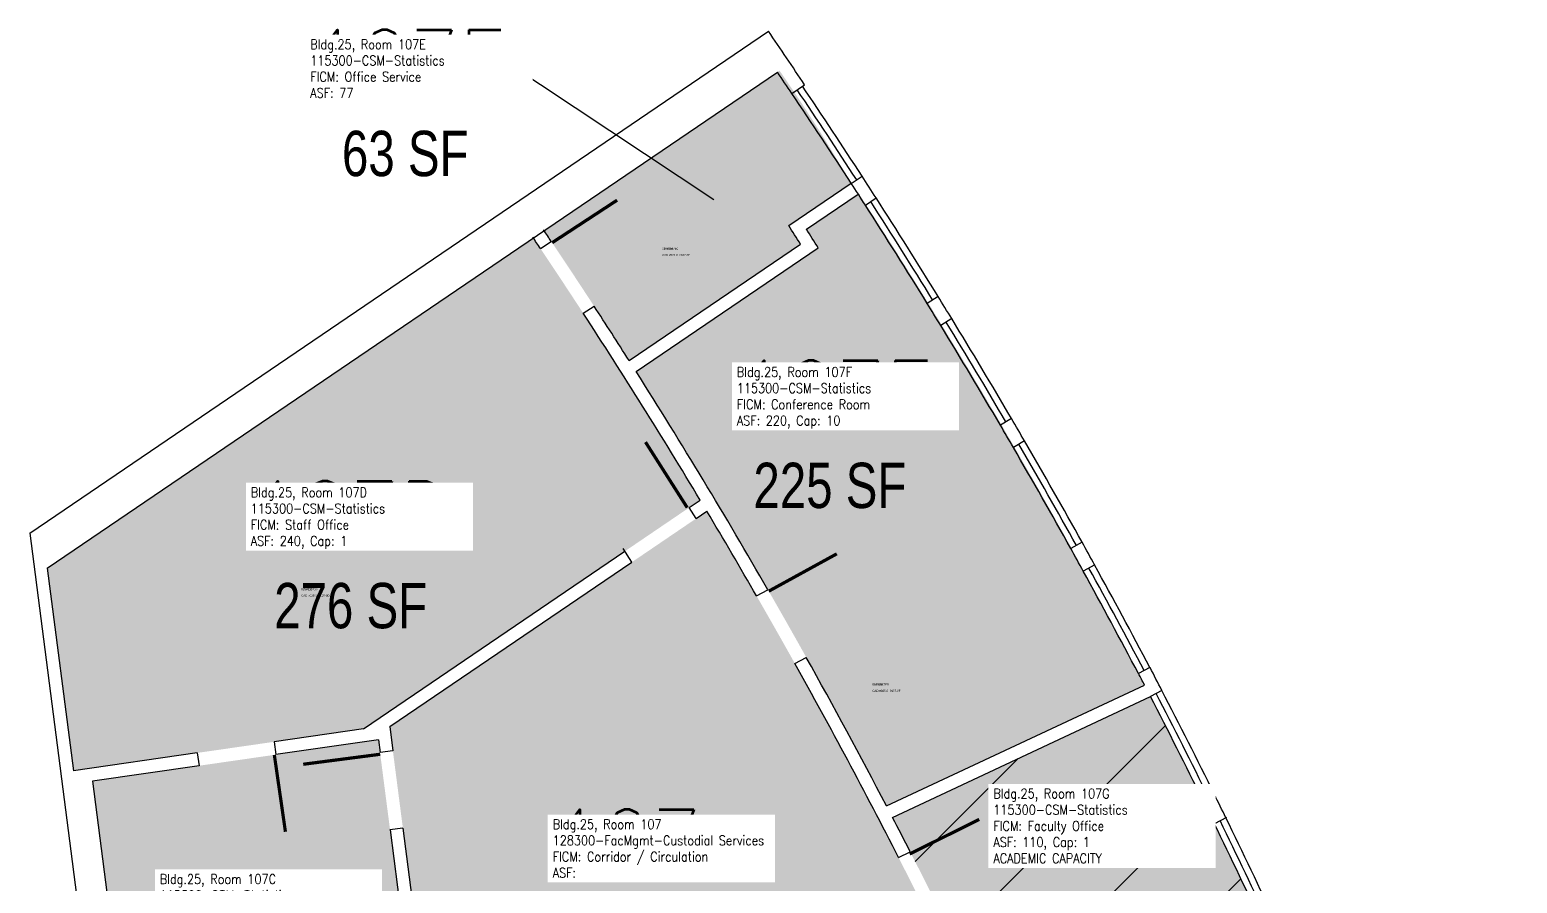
# Model space of a CAD drawing. Header units: inches. Extents: x -325 to 881, y 0 to 3497.
# Drawn here: x -215 to 474, y 3102 to 3497 of the extents above; entities that cross this region are included whole.
import ezdxf
from ezdxf.enums import TextEntityAlignment as Align

# ---------------------------------------------------------------- set-up
doc = ezdxf.new("R2010")
doc.units = ezdxf.units.IN
doc.header["$LTSCALE"] = 10
doc.header["$MEASUREMENT"] = 0
for name, color, linetype in [('A-DOOR', 2, 'CONTINUOUS'), ('A-GLAZ', 1, 'CONTINUOUS'), ('A-GLAZ-SILL', 2, 'CONTINUOUS'), ('A-IDEN-CNUM', 7, 'CONTINUOUS'), ('A-IDEN-RNUM', 7, 'CONTINUOUS'), ('A-IDEN-SNUM', 4, 'CONTINUOUS'), ('A-IDEN-VNUM', 4, 'CONTINUOUS'), ('A-WALL', 5, 'CONTINUOUS'), ('AREA-TEXT', 3, 'CONTINUOUS'), ('Rooms-Capacity', 4, 'CONTINUOUS'), ('Rooms-Category-Color', 7, 'CONTINUOUS'), ('Rooms-College-Color', 7, 'CONTINUOUS'), ('Rooms-Department-Color', 7, 'CONTINUOUS'), ('Rooms-Division-Color', 7, 'CONTINUOUS'), ('Rooms-Information', 7, 'CONTINUOUS')]:
    doc.layers.add(name, color=color, linetype=linetype)
doc.styles.add('AREA', font='arial.ttf', dxfattribs={"width": 0.75, "height": 24})
doc.styles.add('ROOMSNUMBER', font='txt', dxfattribs={"height": 0.03})
doc.styles.add('ROOMVNUMBER', font='simplex.shx', dxfattribs={"width": 0.85})

msp = doc.modelspace()

# ---------------------------------------------------------------- hatches: boundary and pattern name
at = {"layer": 'Rooms-Capacity'}
h = msp.add_hatch(dxfattribs=at)
h.set_pattern_fill('ANSI31', color=256, scale=300, style=0)
h.set_pattern_definition([(45, (0, 0), (-26.51650429449553, 26.51650429449553), [])])
edge = h.paths.add_edge_path()
edge.add_arc((-2275.305019039185, 1854.746568191895), 2903.999999793622, 24.97188016772058, 27.34005729055162)
edge.add_line((304.3076076284051, 3188.468688852154), (184.6598425135016, 3132.462060285732))
edge.add_arc((-2275.305019133126, 1854.746567735621), 2772.000000079128, 24.966536299707116, 27.447543353089316, ccw=False)
edge.add_line((237.6639534272254, 3024.77688502986), (357.2148079834878, 3080.738150191493))
at = {"layer": 'Rooms-Category-Color', "true_color": 0xfa9ba3}
h = msp.add_hatch(color=241, dxfattribs=at)
edge = h.paths.add_edge_path()
edge.add_arc((-2305.083286030666, 1834.52831147598), 2903.993202998597, 32.57632337014021, 32.77719515208081)
edge.add_line((136.5423553325236, 3406.673581640236), (165.5199856795371, 3426.348027373664))
edge.add_arc((-526.4751608859514, 3022.425787651531), 801.2555513769224, 30.27239793169281, 34.6961899763586)
edge.add_line((132.3026466071606, 3478.520360045135), (23.09465413168073, 3404.373278447427))
edge.add_arc((-2275.305019369358, 1854.746568272475), 2772.000000006733, 32.50019127648301, 33.98863136409187, ccw=False)
edge.add_line((62.57109621539712, 3344.148887397721), (142.0390820391476, 3398.103905668482))
h = msp.add_hatch(color=241, dxfattribs=at)
edge = h.paths.add_edge_path()
edge.add_line((181.885973341763, 3137.788432613946), (301.5442187078297, 3193.79996695742))
edge.add_arc((-2053.33653970056, 1976.760600614858), 2650.782564743774, 27.33063107488402, 33.03033045702969)
edge.add_line((169.0322113260627, 3421.656908316538), (144.2288555055857, 3404.823451367207))
edge.add_arc((102.9008032126987, 3368.97334830121), 54.71049073227388, 30.103595705988425, 40.940070228880074, ccw=False)
edge.add_line((150.2319399788976, 3396.414217248559), (65.79090849682689, 3339.082735279575))
edge.add_arc((-2275.305019080836, 1854.746568050042), 2771.999999903748, 27.571671418516985, 32.37611744029749, ccw=False)
h = msp.add_hatch(color=241, dxfattribs=at)
edge = h.paths.add_edge_path()
edge.add_arc((-2275.305019300509, 1854.746567982863), 2766.000000124669, 31.00374922548992, 33.98822784259502)
edge.add_line((18.13065322861075, 3401.002955733798), (-207.2079603485763, 3248.008653854951))
edge.add_line((-207.2079603485763, 3248.008653854951), (-195.0321672298014, 3154.056131581776))
edge.add_line((-195.0321672298014, 3154.056131581776), (-60.66316453367472, 3173.451595192775))
edge.add_line((-60.66316453367472, 3173.451595192775), (95.5265091843903, 3279.497024810873))
at = {"layer": 'Rooms-Category-Color', "true_color": 0xadadad}
h = msp.add_hatch(color=253, dxfattribs=at)
edge = h.paths.add_edge_path()
edge.add_line((201.2262714654207, 3059.349623124115), (203.8001094013453, 3053.929616991431))
edge.add_line((203.8001094013453, 3053.929616991431), (209.3191571049392, 3056.513060582802))
edge.add_arc((961.2036810162684, 3390.799950493463), 822.8475326957654, 203.9698694090774, 206.8083460179542)
edge.add_line((226.7956927791238, 3019.689496750943), (224.9806932359934, 3018.839902915992))
edge.add_arc((-2275.30501570527, 1854.746572332623), 2757.99599503781, 24.831297241308107, 24.965939294021382, ccw=False)
edge.add_line((227.7093449011445, 3012.961154887453), (262.7421313752357, 3027.748128797612))
edge.add_line((262.7421313752357, 3027.748128797612), (294.255468416633, 2957.00556689958))
edge.add_line((294.255468416633, 2957.00556689958), (247.4783645196676, 2939.344803863615))
edge.add_line((247.4783645196676, 2939.344803863615), (279.473899766569, 2859.499449630584))
edge.add_arc((-393.6644797064927, 4626.833255583648), 1891.185887104745, 290.517472203495, 290.85073106893503, ccw=False)
edge.add_line((269.1829369240806, 2855.614081723355), (289.6548599764618, 2807.760537317224))
edge.add_line((289.6548599764618, 2807.760537317224), (298.7728026344082, 2811.203029757566))
edge.add_arc((-2305.34698797223, 1834.493215236886), 2781.259057623037, 2.3666197999779115, 20.559225841741124, ccw=False)
edge.add_line((473.5398143716156, 1949.34131217096), (377.454958576709, 1949.341312148608))
edge.add_arc((-2305.088997512735, 1834.52464339233), 2684.999989530036, 2.450844371486494, 6.009516630839933)
edge.add_line((365.1556278280914, 2115.627088445239), (389.1024912446737, 2117.390627925284))
edge.add_arc((-2305.089007964771, 1834.524642862969), 2708.999999984811, 5.993585546870101, 22.05195079858575)
edge.add_line((205.7308814562857, 2851.610913936049), (77.75000116601586, 2799.987877051346))
edge.add_arc((-2305.089008032257, 1834.524642957163), 2571.000000028122, 22.05648725040431, 23.19526192346095)
edge.add_arc((-2305.089005378515, 1834.524635165498), 2571.000000657759, 23.19526210635877, 23.30130680890218)
edge.add_arc((-2305.089004525074, 1834.524643246271), 2570.999996677444, 23.30130665103033, 23.36171557022548)
edge.add_line((55.13987451419234, 2854.015016650781), (181.7415459863842, 2908.933687845245))
edge.add_arc((-2305.089012755648, 1834.524640201714), 2709.000005454317, 23.36625201371699, 25.01569726359892)
edge.add_line((149.7850355319679, 2980.070115770213), (155.3166147954762, 2982.404937744141))
edge.add_line((155.3166147954762, 2982.404937744141), (136.2926267981529, 3022.329640964046))
edge.add_line((136.2926267981529, 3022.329640964046), (138.5896797850728, 3023.404882066883))
edge.add_line((138.5896797850728, 3023.404882066883), (136.0158418715, 3028.824888202362))
edge.add_line((136.0158418715, 3028.824888202362), (133.6613406613469, 3027.722755825147))
edge.add_line((133.6613406613469, 3027.722755825147), (-26.41971859708428, 3004.61589107383))
edge.add_line((-26.41971859708428, 3004.61589107383), (-48.43600885570049, 3174.501004879363))
edge.add_line((-48.43600885570049, 3174.501004879363), (98.61640375480056, 3274.342664695345))
edge.add_arc((-2275.305018926028, 1854.74656797348), 2765.999999799516, 25.93490851190961, 30.879265208107995, ccw=False)
edge.add_line((212.1352213583887, 3064.456057853065), (201.2262714654207, 3059.349623124115))
at = {"layer": 'Rooms-Category-Color', "true_color": 0xfa9ba3}
h = msp.add_hatch(color=241, dxfattribs=at)
edge = h.paths.add_edge_path()
edge.add_arc((-2275.305019039185, 1854.746568191895), 2903.999999793622, 24.97188016772058, 27.34005729055162)
edge.add_line((304.3076076284051, 3188.468688852154), (184.6598425135016, 3132.462060285732))
edge.add_arc((-2275.305019133126, 1854.746567735621), 2772.000000079128, 24.966536299707116, 27.447543353089316, ccw=False)
edge.add_line((237.6639534272254, 3024.77688502986), (357.2148079834878, 3080.738150191493))
msp.add_hatch(color=241, dxfattribs=at).paths.add_polyline_path([(-32.35879487916827, 3003.758616470732), (-53.69490649178624, 3168.395242815837), (-186.3382361233234, 3149.248871108517), (-161.6597291976213, 2958.821196489036), (-147.7979251630604, 2960.822075500153), (-151.1403204314411, 2986.613123651594)])
at = {"layer": 'Rooms-College-Color', "true_color": 0xffe090}
h = msp.add_hatch(color=41, dxfattribs=at)
edge = h.paths.add_edge_path()
edge.add_arc((-2305.083286030666, 1834.52831147598), 2903.993202998597, 32.57632337014021, 32.77719515208081)
edge.add_line((136.5423553325236, 3406.673581640236), (165.5199856795371, 3426.348027373664))
edge.add_arc((-526.4751608859514, 3022.425787651531), 801.2555513769224, 30.27239793169281, 34.6961899763586)
edge.add_line((132.3026466071606, 3478.520360045135), (23.09465413168073, 3404.373278447427))
edge.add_arc((-2275.305019369358, 1854.746568272475), 2772.000000006733, 32.50019127648301, 33.98863136409187, ccw=False)
edge.add_line((62.57109621539712, 3344.148887397721), (142.0390820391476, 3398.103905668482))
h = msp.add_hatch(color=41, dxfattribs=at)
edge = h.paths.add_edge_path()
edge.add_line((181.885973341763, 3137.788432613946), (301.5442187078297, 3193.79996695742))
edge.add_arc((-2053.33653970056, 1976.760600614858), 2650.782564743774, 27.33063107488402, 33.03033045702969)
edge.add_line((169.0322113260627, 3421.656908316538), (144.2288555055857, 3404.823451367207))
edge.add_arc((102.9008032126987, 3368.97334830121), 54.71049073227388, 30.103595705988425, 40.940070228880074, ccw=False)
edge.add_line((150.2319399788976, 3396.414217248559), (65.79090849682689, 3339.082735279575))
edge.add_arc((-2275.305019080836, 1854.746568050042), 2771.999999903748, 27.571671418516985, 32.37611744029749, ccw=False)
h = msp.add_hatch(color=41, dxfattribs=at)
edge = h.paths.add_edge_path()
edge.add_arc((-2275.305019300509, 1854.746567982863), 2766.000000124669, 31.00374922548992, 33.98822784259502)
edge.add_line((18.13065322861075, 3401.002955733798), (-207.2079603485763, 3248.008653854951))
edge.add_line((-207.2079603485763, 3248.008653854951), (-195.0321672298014, 3154.056131581776))
edge.add_line((-195.0321672298014, 3154.056131581776), (-60.66316453367472, 3173.451595192775))
edge.add_line((-60.66316453367472, 3173.451595192775), (95.5265091843903, 3279.497024810873))
at = {"layer": 'Rooms-College-Color', "true_color": 0xadadad}
h = msp.add_hatch(color=253, dxfattribs=at)
edge = h.paths.add_edge_path()
edge.add_line((201.2262714654207, 3059.349623124115), (203.8001094013453, 3053.929616991431))
edge.add_line((203.8001094013453, 3053.929616991431), (209.3191571049392, 3056.513060582802))
edge.add_arc((961.2036810162684, 3390.799950493463), 822.8475326957654, 203.9698694090774, 206.8083460179542)
edge.add_line((226.7956927791238, 3019.689496750943), (224.9806932359934, 3018.839902915992))
edge.add_arc((-2275.30501570527, 1854.746572332623), 2757.99599503781, 24.831297241308107, 24.965939294021382, ccw=False)
edge.add_line((227.7093449011445, 3012.961154887453), (262.7421313752357, 3027.748128797612))
edge.add_line((262.7421313752357, 3027.748128797612), (294.255468416633, 2957.00556689958))
edge.add_line((294.255468416633, 2957.00556689958), (247.4783645196676, 2939.344803863615))
edge.add_line((247.4783645196676, 2939.344803863615), (279.473899766569, 2859.499449630584))
edge.add_arc((-393.6644797064927, 4626.833255583648), 1891.185887104745, 290.517472203495, 290.85073106893503, ccw=False)
edge.add_line((269.1829369240806, 2855.614081723355), (289.6548599764618, 2807.760537317224))
edge.add_line((289.6548599764618, 2807.760537317224), (298.7728026344082, 2811.203029757566))
edge.add_arc((-2305.34698797223, 1834.493215236886), 2781.259057623037, 2.3666197999779115, 20.559225841741124, ccw=False)
edge.add_line((473.5398143716156, 1949.34131217096), (377.454958576709, 1949.341312148608))
edge.add_arc((-2305.088997512735, 1834.52464339233), 2684.999989530036, 2.450844371486494, 6.009516630839933)
edge.add_line((365.1556278280914, 2115.627088445239), (389.1024912446737, 2117.390627925284))
edge.add_arc((-2305.089007964771, 1834.524642862969), 2708.999999984811, 5.993585546870101, 22.05195079858575)
edge.add_line((205.7308814562857, 2851.610913936049), (77.75000116601586, 2799.987877051346))
edge.add_arc((-2305.089008032257, 1834.524642957163), 2571.000000028122, 22.05648725040431, 23.19526192346095)
edge.add_arc((-2305.089005378515, 1834.524635165498), 2571.000000657759, 23.19526210635877, 23.30130680890218)
edge.add_arc((-2305.089004525074, 1834.524643246271), 2570.999996677444, 23.30130665103033, 23.36171557022548)
edge.add_line((55.13987451419234, 2854.015016650781), (181.7415459863842, 2908.933687845245))
edge.add_arc((-2305.089012755648, 1834.524640201714), 2709.000005454317, 23.36625201371699, 25.01569726359892)
edge.add_line((149.7850355319679, 2980.070115770213), (155.3166147954762, 2982.404937744141))
edge.add_line((155.3166147954762, 2982.404937744141), (136.2926267981529, 3022.329640964046))
edge.add_line((136.2926267981529, 3022.329640964046), (138.5896797850728, 3023.404882066883))
edge.add_line((138.5896797850728, 3023.404882066883), (136.0158418715, 3028.824888202362))
edge.add_line((136.0158418715, 3028.824888202362), (133.6613406613469, 3027.722755825147))
edge.add_line((133.6613406613469, 3027.722755825147), (-26.41971859708428, 3004.61589107383))
edge.add_line((-26.41971859708428, 3004.61589107383), (-48.43600885570049, 3174.501004879363))
edge.add_line((-48.43600885570049, 3174.501004879363), (98.61640375480056, 3274.342664695345))
edge.add_arc((-2275.305018926028, 1854.74656797348), 2765.999999799516, 25.93490851190961, 30.879265208107995, ccw=False)
edge.add_line((212.1352213583887, 3064.456057853065), (201.2262714654207, 3059.349623124115))
at = {"layer": 'Rooms-College-Color', "true_color": 0xffe090}
h = msp.add_hatch(color=41, dxfattribs=at)
edge = h.paths.add_edge_path()
edge.add_arc((-2275.305019039185, 1854.746568191895), 2903.999999793622, 24.97188016772058, 27.34005729055162)
edge.add_line((304.3076076284051, 3188.468688852154), (184.6598425135016, 3132.462060285732))
edge.add_arc((-2275.305019133126, 1854.746567735621), 2772.000000079128, 24.966536299707116, 27.447543353089316, ccw=False)
edge.add_line((237.6639534272254, 3024.77688502986), (357.2148079834878, 3080.738150191493))
msp.add_hatch(color=41, dxfattribs=at).paths.add_polyline_path([(-32.35879487916827, 3003.758616470732), (-53.69490649178624, 3168.395242815837), (-186.3382361233234, 3149.248871108517), (-161.6597291976213, 2958.821196489036), (-147.7979251630604, 2960.822075500153), (-151.1403204314411, 2986.613123651594)])
at = {"layer": 'Rooms-Department-Color', "true_color": 0xffe090}
h = msp.add_hatch(color=41, dxfattribs=at)
edge = h.paths.add_edge_path()
edge.add_arc((-2305.083286030666, 1834.52831147598), 2903.993202998597, 32.57632337014021, 32.77719515208081)
edge.add_line((136.5423553325236, 3406.673581640236), (165.5199856795371, 3426.348027373664))
edge.add_arc((-526.4751608859514, 3022.425787651531), 801.2555513769224, 30.27239793169281, 34.6961899763586)
edge.add_line((132.3026466071606, 3478.520360045135), (23.09465413168073, 3404.373278447427))
edge.add_arc((-2275.305019369358, 1854.746568272475), 2772.000000006733, 32.50019127648301, 33.98863136409187, ccw=False)
edge.add_line((62.57109621539712, 3344.148887397721), (142.0390820391476, 3398.103905668482))
h = msp.add_hatch(color=41, dxfattribs=at)
edge = h.paths.add_edge_path()
edge.add_line((181.885973341763, 3137.788432613946), (301.5442187078297, 3193.79996695742))
edge.add_arc((-2053.33653970056, 1976.760600614858), 2650.782564743774, 27.33063107488402, 33.03033045702969)
edge.add_line((169.0322113260627, 3421.656908316538), (144.2288555055857, 3404.823451367207))
edge.add_arc((102.9008032126987, 3368.97334830121), 54.71049073227388, 30.103595705988425, 40.940070228880074, ccw=False)
edge.add_line((150.2319399788976, 3396.414217248559), (65.79090849682689, 3339.082735279575))
edge.add_arc((-2275.305019080836, 1854.746568050042), 2771.999999903748, 27.571671418516985, 32.37611744029749, ccw=False)
h = msp.add_hatch(color=41, dxfattribs=at)
edge = h.paths.add_edge_path()
edge.add_arc((-2275.305019300509, 1854.746567982863), 2766.000000124669, 31.00374922548992, 33.98822784259502)
edge.add_line((18.13065322861075, 3401.002955733798), (-207.2079603485763, 3248.008653854951))
edge.add_line((-207.2079603485763, 3248.008653854951), (-195.0321672298014, 3154.056131581776))
edge.add_line((-195.0321672298014, 3154.056131581776), (-60.66316453367472, 3173.451595192775))
edge.add_line((-60.66316453367472, 3173.451595192775), (95.5265091843903, 3279.497024810873))
at = {"layer": 'Rooms-Department-Color', "true_color": 0xacacac}
h = msp.add_hatch(color=253, dxfattribs=at)
edge = h.paths.add_edge_path()
edge.add_line((201.2262714654207, 3059.349623124115), (203.8001094013453, 3053.929616991431))
edge.add_line((203.8001094013453, 3053.929616991431), (209.3191571049392, 3056.513060582802))
edge.add_arc((961.2036810162684, 3390.799950493463), 822.8475326957654, 203.9698694090774, 206.8083460179542)
edge.add_line((226.7956927791238, 3019.689496750943), (224.9806932359934, 3018.839902915992))
edge.add_arc((-2275.30501570527, 1854.746572332623), 2757.99599503781, 24.831297241308107, 24.965939294021382, ccw=False)
edge.add_line((227.7093449011445, 3012.961154887453), (262.7421313752357, 3027.748128797612))
edge.add_line((262.7421313752357, 3027.748128797612), (294.255468416633, 2957.00556689958))
edge.add_line((294.255468416633, 2957.00556689958), (247.4783645196676, 2939.344803863615))
edge.add_line((247.4783645196676, 2939.344803863615), (279.473899766569, 2859.499449630584))
edge.add_arc((-393.6644797064927, 4626.833255583648), 1891.185887104745, 290.517472203495, 290.85073106893503, ccw=False)
edge.add_line((269.1829369240806, 2855.614081723355), (289.6548599764618, 2807.760537317224))
edge.add_line((289.6548599764618, 2807.760537317224), (298.7728026344082, 2811.203029757566))
edge.add_arc((-2305.34698797223, 1834.493215236886), 2781.259057623037, 2.3666197999779115, 20.559225841741124, ccw=False)
edge.add_line((473.5398143716156, 1949.34131217096), (377.454958576709, 1949.341312148608))
edge.add_arc((-2305.088997512735, 1834.52464339233), 2684.999989530036, 2.450844371486494, 6.009516630839933)
edge.add_line((365.1556278280914, 2115.627088445239), (389.1024912446737, 2117.390627925284))
edge.add_arc((-2305.089007964771, 1834.524642862969), 2708.999999984811, 5.993585546870101, 22.05195079858575)
edge.add_line((205.7308814562857, 2851.610913936049), (77.75000116601586, 2799.987877051346))
edge.add_arc((-2305.089008032257, 1834.524642957163), 2571.000000028122, 22.05648725040431, 23.19526192346095)
edge.add_arc((-2305.089005378515, 1834.524635165498), 2571.000000657759, 23.19526210635877, 23.30130680890218)
edge.add_arc((-2305.089004525074, 1834.524643246271), 2570.999996677444, 23.30130665103033, 23.36171557022548)
edge.add_line((55.13987451419234, 2854.015016650781), (181.7415459863842, 2908.933687845245))
edge.add_arc((-2305.089012755648, 1834.524640201714), 2709.000005454317, 23.36625201371699, 25.01569726359892)
edge.add_line((149.7850355319679, 2980.070115770213), (155.3166147954762, 2982.404937744141))
edge.add_line((155.3166147954762, 2982.404937744141), (136.2926267981529, 3022.329640964046))
edge.add_line((136.2926267981529, 3022.329640964046), (138.5896797850728, 3023.404882066883))
edge.add_line((138.5896797850728, 3023.404882066883), (136.0158418715, 3028.824888202362))
edge.add_line((136.0158418715, 3028.824888202362), (133.6613406613469, 3027.722755825147))
edge.add_line((133.6613406613469, 3027.722755825147), (-26.41971859708428, 3004.61589107383))
edge.add_line((-26.41971859708428, 3004.61589107383), (-48.43600885570049, 3174.501004879363))
edge.add_line((-48.43600885570049, 3174.501004879363), (98.61640375480056, 3274.342664695345))
edge.add_arc((-2275.305018926028, 1854.74656797348), 2765.999999799516, 25.93490851190961, 30.879265208107995, ccw=False)
edge.add_line((212.1352213583887, 3064.456057853065), (201.2262714654207, 3059.349623124115))
at = {"layer": 'Rooms-Department-Color', "true_color": 0xffe090}
h = msp.add_hatch(color=41, dxfattribs=at)
edge = h.paths.add_edge_path()
edge.add_arc((-2275.305019039185, 1854.746568191895), 2903.999999793622, 24.97188016772058, 27.34005729055162)
edge.add_line((304.3076076284051, 3188.468688852154), (184.6598425135016, 3132.462060285732))
edge.add_arc((-2275.305019133126, 1854.746567735621), 2772.000000079128, 24.966536299707116, 27.447543353089316, ccw=False)
edge.add_line((237.6639534272254, 3024.77688502986), (357.2148079834878, 3080.738150191493))
msp.add_hatch(color=41, dxfattribs=at).paths.add_polyline_path([(-32.35879487916827, 3003.758616470732), (-53.69490649178624, 3168.395242815837), (-186.3382361233234, 3149.248871108517), (-161.6597291976213, 2958.821196489036), (-147.7979251630604, 2960.822075500153), (-151.1403204314411, 2986.613123651594)])
at = {"layer": 'Rooms-Division-Color', "true_color": 0xffe090}
h = msp.add_hatch(color=41, dxfattribs=at)
edge = h.paths.add_edge_path()
edge.add_arc((-2305.083286030666, 1834.52831147598), 2903.993202998597, 32.57632337014021, 32.77719515208081)
edge.add_line((136.5423553325236, 3406.673581640236), (165.5199856795371, 3426.348027373664))
edge.add_arc((-526.4751608859514, 3022.425787651531), 801.2555513769224, 30.27239793169281, 34.6961899763586)
edge.add_line((132.3026466071606, 3478.520360045135), (23.09465413168073, 3404.373278447427))
edge.add_arc((-2275.305019369358, 1854.746568272475), 2772.000000006733, 32.50019127648301, 33.98863136409187, ccw=False)
edge.add_line((62.57109621539712, 3344.148887397721), (142.0390820391476, 3398.103905668482))
h = msp.add_hatch(color=41, dxfattribs=at)
edge = h.paths.add_edge_path()
edge.add_line((181.885973341763, 3137.788432613946), (301.5442187078297, 3193.79996695742))
edge.add_arc((-2053.33653970056, 1976.760600614858), 2650.782564743774, 27.33063107488402, 33.03033045702969)
edge.add_line((169.0322113260627, 3421.656908316538), (144.2288555055857, 3404.823451367207))
edge.add_arc((102.9008032126987, 3368.97334830121), 54.71049073227388, 30.103595705988425, 40.940070228880074, ccw=False)
edge.add_line((150.2319399788976, 3396.414217248559), (65.79090849682689, 3339.082735279575))
edge.add_arc((-2275.305019080836, 1854.746568050042), 2771.999999903748, 27.571671418516985, 32.37611744029749, ccw=False)
h = msp.add_hatch(color=41, dxfattribs=at)
edge = h.paths.add_edge_path()
edge.add_arc((-2275.305019300509, 1854.746567982863), 2766.000000124669, 31.00374922548992, 33.98822784259502)
edge.add_line((18.13065322861075, 3401.002955733798), (-207.2079603485763, 3248.008653854951))
edge.add_line((-207.2079603485763, 3248.008653854951), (-195.0321672298014, 3154.056131581776))
edge.add_line((-195.0321672298014, 3154.056131581776), (-60.66316453367472, 3173.451595192775))
edge.add_line((-60.66316453367472, 3173.451595192775), (95.5265091843903, 3279.497024810873))
at = {"layer": 'Rooms-Division-Color', "true_color": 0xadadad}
h = msp.add_hatch(color=253, dxfattribs=at)
edge = h.paths.add_edge_path()
edge.add_line((201.2262714654207, 3059.349623124115), (203.8001094013453, 3053.929616991431))
edge.add_line((203.8001094013453, 3053.929616991431), (209.3191571049392, 3056.513060582802))
edge.add_arc((961.2036810162684, 3390.799950493463), 822.8475326957654, 203.9698694090774, 206.8083460179542)
edge.add_line((226.7956927791238, 3019.689496750943), (224.9806932359934, 3018.839902915992))
edge.add_arc((-2275.30501570527, 1854.746572332623), 2757.99599503781, 24.831297241308107, 24.965939294021382, ccw=False)
edge.add_line((227.7093449011445, 3012.961154887453), (262.7421313752357, 3027.748128797612))
edge.add_line((262.7421313752357, 3027.748128797612), (294.255468416633, 2957.00556689958))
edge.add_line((294.255468416633, 2957.00556689958), (247.4783645196676, 2939.344803863615))
edge.add_line((247.4783645196676, 2939.344803863615), (279.473899766569, 2859.499449630584))
edge.add_arc((-393.6644797064927, 4626.833255583648), 1891.185887104745, 290.517472203495, 290.85073106893503, ccw=False)
edge.add_line((269.1829369240806, 2855.614081723355), (289.6548599764618, 2807.760537317224))
edge.add_line((289.6548599764618, 2807.760537317224), (298.7728026344082, 2811.203029757566))
edge.add_arc((-2305.34698797223, 1834.493215236886), 2781.259057623037, 2.3666197999779115, 20.559225841741124, ccw=False)
edge.add_line((473.5398143716156, 1949.34131217096), (377.454958576709, 1949.341312148608))
edge.add_arc((-2305.088997512735, 1834.52464339233), 2684.999989530036, 2.450844371486494, 6.009516630839933)
edge.add_line((365.1556278280914, 2115.627088445239), (389.1024912446737, 2117.390627925284))
edge.add_arc((-2305.089007964771, 1834.524642862969), 2708.999999984811, 5.993585546870101, 22.05195079858575)
edge.add_line((205.7308814562857, 2851.610913936049), (77.75000116601586, 2799.987877051346))
edge.add_arc((-2305.089008032257, 1834.524642957163), 2571.000000028122, 22.05648725040431, 23.19526192346095)
edge.add_arc((-2305.089005378515, 1834.524635165498), 2571.000000657759, 23.19526210635877, 23.30130680890218)
edge.add_arc((-2305.089004525074, 1834.524643246271), 2570.999996677444, 23.30130665103033, 23.36171557022548)
edge.add_line((55.13987451419234, 2854.015016650781), (181.7415459863842, 2908.933687845245))
edge.add_arc((-2305.089012755648, 1834.524640201714), 2709.000005454317, 23.36625201371699, 25.01569726359892)
edge.add_line((149.7850355319679, 2980.070115770213), (155.3166147954762, 2982.404937744141))
edge.add_line((155.3166147954762, 2982.404937744141), (136.2926267981529, 3022.329640964046))
edge.add_line((136.2926267981529, 3022.329640964046), (138.5896797850728, 3023.404882066883))
edge.add_line((138.5896797850728, 3023.404882066883), (136.0158418715, 3028.824888202362))
edge.add_line((136.0158418715, 3028.824888202362), (133.6613406613469, 3027.722755825147))
edge.add_line((133.6613406613469, 3027.722755825147), (-26.41971859708428, 3004.61589107383))
edge.add_line((-26.41971859708428, 3004.61589107383), (-48.43600885570049, 3174.501004879363))
edge.add_line((-48.43600885570049, 3174.501004879363), (98.61640375480056, 3274.342664695345))
edge.add_arc((-2275.305018926028, 1854.74656797348), 2765.999999799516, 25.93490851190961, 30.879265208107995, ccw=False)
edge.add_line((212.1352213583887, 3064.456057853065), (201.2262714654207, 3059.349623124115))
at = {"layer": 'Rooms-Division-Color', "true_color": 0xffe090}
h = msp.add_hatch(color=41, dxfattribs=at)
edge = h.paths.add_edge_path()
edge.add_arc((-2275.305019039185, 1854.746568191895), 2903.999999793622, 24.97188016772058, 27.34005729055162)
edge.add_line((304.3076076284051, 3188.468688852154), (184.6598425135016, 3132.462060285732))
edge.add_arc((-2275.305019133126, 1854.746567735621), 2772.000000079128, 24.966536299707116, 27.447543353089316, ccw=False)
edge.add_line((237.6639534272254, 3024.77688502986), (357.2148079834878, 3080.738150191493))
msp.add_hatch(color=41, dxfattribs=at).paths.add_polyline_path([(-32.35879487916827, 3003.758616470732), (-53.69490649178624, 3168.395242815837), (-186.3382361233234, 3149.248871108517), (-161.6597291976213, 2958.821196489036), (-147.7979251630604, 2960.822075500153), (-151.1403204314411, 2986.613123651594)])

# ---------------------------------------------------------------- linework, layer by layer
at = {"layer": 'A-DOOR'}
for points in [[(26.85394942760468, 3398.767014230601, 1.5, 1.5, 0), (56.98351766914129, 3418.470037277788, 0, 0, 0), (56.57303801178932, 3419.097736621276, 0, 0, -0.414213562373095), (46.14649283140898, 3369.265145335346, 0, 0, -0.414213562373095)], [(89.5005664229393, 3275.998397329822, 1.5, 1.5, 0), (70.1589237190783, 3306.361217633821, 0, 0, 0), (70.79148247092962, 3306.764168520458, 0, 0, 0.414213562373095), (59.77030485123396, 3257.05970549304, 0, 0, 0.414213562373095)], [(127.297373469919, 3237.280701354146, 1.5, 1.5, 0), (158.8588313832879, 3254.597582551651, 0, 0, 0), (158.4980630278587, 3255.255112906918, 0, 0, -0.414213562373095), (144.2534863203764, 3206.376773804426, 0, 0, -0.414213562373095)], [(-101.9498234689236, 3161.429897633381, 1.5, 1.5, 0), (-96.80671470612288, 3125.799174481072, 0, 0, 0), (-96.06440797448158, 3125.906322570518, 0, 0, -0.414213562373095), (-136.8382398895919, 3156.393936951645, 0, 0, -0.414213562373095)], [(-52.86497642844915, 3161.707284327596, 1.5, 1.5, 0), (-88.56536251679063, 3157.072369655594, 0, 0, 0), (-88.66192322596908, 3157.816127697006, 0, 0, 0.414213562373095), (-48.32662248238921, 3126.75065629743, 0, 0, 0.414213562373095)], [(192.6244454495609, 3115.487949896604, 1.5, 1.5, 0), (224.8686325773597, 3131.497709311545, 0, 0, 0), (224.5350959189236, 3132.169463186525, 0, 0, -0.414213562373095), (208.30066819489, 3083.915516666137, 0, 0, -0.414213562373095)]]:
    msp.add_lwpolyline(points, format="xyseb", dxfattribs=at)
at = {"layer": 'A-GLAZ'}
for centre, start, end in [((-2270.707787889987, 1845.838541379198), 32.97236255168652, 33.95777210327914), ((-2270.707787889987, 1845.838541379198), 31.6734038611338, 32.7357844455592), ((-2270.707787889987, 1845.838541379198), 30.37380051001453, 31.43688809508728), ((-2270.707787889987, 1845.838541379198), 29.07419719198008, 30.13728475881788), ((-2270.707787889987, 1845.838541379198), 27.77459384837156, 28.83768143177388), ((-2275.305019173771, 1854.746568018571), 26.27756642452394, 27.34005729030105), ((-2275.305019173771, 1854.746568018571), 24.9771335054561, 26.04120109186153)]:
    msp.add_arc(centre, 2907, start, end, dxfattribs=at)
at = {"layer": 'A-GLAZ-SILL'}
for centre, radius, start, end in [((-2270.707787889987, 1845.838541379198), 2910, 32.97360219094823, 33.95799571167723), ((-2270.707787889987, 1845.838541379198), 2904, 32.97360219094823, 33.95799571167723), ((-2270.707787889987, 1845.838541379198), 2904, 31.6734038611338, 32.73726812987519), ((-2270.707787889987, 1845.838541379198), 2910, 31.6734038611338, 32.73726812987519), ((-2270.707787889987, 1845.838541379198), 2904, 30.37380051001453, 31.43713194722092), ((-2270.707787889987, 1845.838541379198), 2910, 30.37380051001453, 31.43713194722092), ((-2270.707787889987, 1845.838541379198), 2904, 29.07419719198008, 30.13752860888134), ((-2270.707787889987, 1845.838541379198), 2910, 29.07419719198008, 30.13752860888134), ((-2270.707787889987, 1845.838541379198), 2910, 27.77459384837156, 28.83792526006496), ((-2270.707787889987, 1845.838541379198), 2904, 27.77459384837156, 28.83792526006496), ((-2275.305019173771, 1854.746568018571), 2904, 26.27756642452394, 27.34005729030105), ((-2275.305019173771, 1854.746568018571), 2910, 26.27756642452394, 27.34005729030105), ((-2275.305019173771, 1854.746568018571), 2910, 24.9771335054561, 26.04120109186153), ((-2275.305019173771, 1854.746568018571), 2904, 24.9771335054561, 26.04120109186153)]:
    msp.add_arc(centre, radius, start, end, dxfattribs=at)
at = {"layer": 'A-IDEN-VNUM'}
msp.add_lwpolyline([(5.408872652798891, 3482.806750077754), (101.8820115737617, 3418.744370284025)], dxfattribs=at)
at = {"layer": 'A-WALL'}
for p, q in [((-215.3603825457394, 3264.230302099138), (127.1557302810252, 3496.782605169341)), ((-207.2079603485763, 3248.008653838187), (131.3209536932409, 3477.85383684095)), ((138.0198492966592, 3467.950488760136), (143.9317455030978, 3471.964387723245)), ((165.5884463600814, 3426.242495737039), (170.553514122963, 3429.613542834297)), ((136.5423553325236, 3406.673581640236), (165.5199856795371, 3426.348027373664)), ((144.7521393969655, 3404.995385239832), (168.7774438038468, 3421.307435014285)), ((172.0999545045197, 3416.158997110091), (177.0654949173331, 3419.530365077779)), ((21.4215183109045, 3396.110643102787), (26.4434697702527, 3399.394713579677)), ((62.57109622657299, 3344.148887420073), (142.0390820279717, 3398.103905671276)), ((65.79090849682689, 3339.082735279575), (150.2319399788976, 3396.414217248559)), ((205.8620773740113, 3373.811611343175), (200.7557477429509, 3370.661151409149)), ((41.28799360245466, 3366.087963298894), (46.30959124490619, 3369.371802404523)), ((212.1629972308874, 3363.598952089436), (207.0355669856071, 3360.435473685153)), ((239.8800796084106, 3317.248939454556), (234.7036097757518, 3314.215103594586)), ((245.9477513507009, 3306.895999792032), (240.7498910576105, 3303.849627362564)), ((90.38489717245102, 3276.006112491712), (95.5265091843903, 3279.497024810873)), ((93.60988527908921, 3270.943474531174), (90.38489717245102, 3276.006112491712)), ((93.60988527908921, 3270.943474531174), (98.61640375480056, 3274.342664706521)), ((-215.3603825457394, 3264.230302099138), (-156.7550711072981, 2812.011972673237)), ((-60.66316454485059, 3173.451595173217), (60.58828966319561, 3255.775619854219)), ((63.81327778100967, 3250.712981899269), (59.76983130723238, 3257.060448884033)), ((272.6064665392041, 3259.929275077768), (267.3625196367502, 3257.013624088839)), ((-48.43600885570049, 3174.501004879363), (63.81327778100967, 3250.712981899269)), ((278.4377685450017, 3249.441381250508), (273.1721523329616, 3246.513682066463)), ((-207.2079603485763, 3248.008653838187), (-195.0321672298014, 3154.056131581776)), ((121.6752426847816, 3235.051470640115), (126.9366051033139, 3237.938231709413)), ((139.4385229423642, 3203.734939271584), (144.6989188939333, 3206.62117006816)), ((304.083020221442, 3201.912980228662), (298.7156753763556, 3199.086141178384)), ((181.885973341763, 3137.788432613946), (301.5442187078297, 3193.79996695742)), ((184.6598425135016, 3132.462060285732), (304.3076076284051, 3188.468688852154)), ((309.6164861507714, 3191.26473521255), (304.3076076284051, 3188.468688852154)), ((-60.66316454485059, 3173.451595173217), (-102.0647015422583, 3167.475499598309)), ((-48.43600885570049, 3174.501004879363), (-46.97511407732964, 3163.22824853193)), ((-102.0647015422583, 3167.475499598309), (-101.2075167484581, 3161.537045734003)), ((-53.69490650296211, 3168.395242821425), (-101.2075167484581, 3161.537045734003)), ((-53.69490650296211, 3168.395242821425), (-52.92517857626081, 3162.455762735568)), ((-137.6954246945679, 3162.332390852273), (-195.0321672298014, 3154.056131581776)), ((-137.6954246945679, 3162.332390852273), (-136.8382399007678, 3156.393936979584)), ((-46.97511407732964, 3163.22824853193), (-52.92517857626081, 3162.455762735568)), ((-136.8382399007678, 3156.393936979584), (-186.3382361121476, 3149.248871105723)), ((-186.3382361121476, 3149.248871105723), (-144.6932556666434, 2827.902170190588)), ((333.9751199819148, 3143.062195239589), (328.6645774953067, 3140.265272517689)), ((339.5670522116125, 3132.44474292174), (333.9564975500107, 3129.489811685868)), ((-42.3483788408339, 3127.526800540276), (-48.32662249356508, 3126.750656300224)), ((-48.29844333976507, 3126.754314732738), (-32.35879487916827, 3003.758616459556)), ((-42.3483788408339, 3127.526800540276), (-26.41971859708428, 3004.6158910878)), ((187.5291272252798, 3113.795402356423), (192.9035271070898, 3116.463878653944))]:
    msp.add_line(p, q, dxfattribs=at)
for centre, radius, start, end in [((-2275.305019173771, 1854.746568018571), 2910, 33.76204078263763, 34.35186067997153), ((-2270.707787889987, 1845.838541379198), 2904, 33.95754806030201, 34.19344411025161), ((-2270.707787889987, 1845.838541379198), 2910, 32.73726812987519, 32.97360219094823), ((-2270.707787889987, 1845.838541379198), 2904, 32.73429771300241, 32.97112030969633), ((-2275.305019173771, 1854.746568018571), 2766, 33.86609327209781, 33.99708709808267), ((-2275.305019173771, 1854.746568018571), 2772, 33.86461334020535, 33.99708709808267), ((-2305.089007973671, 1834.524642879143), 2904, 32.57632357772347, 32.77719489909649), ((-2305.089007973671, 1834.524642879143), 2910, 32.46143507240951, 32.66190315655608), ((-2270.707787889987, 1845.838541379198), 2910, 31.43713194722092, 31.6734038611338), ((-2275.305019173771, 1854.746568018571), 2766, 31.00374924020609, 33.12036188620356), ((-2275.305019173771, 1854.746568018571), 2772, 32.50019128916135, 33.12050707578695), ((-2270.707787889987, 1845.838541379198), 2904, 31.43664376171304, 31.6734038611338), ((-2275.305019173771, 1854.746568018571), 2772, 29.93299590391927, 32.37611745363009), ((-2270.707787889987, 1845.838541379198), 2904, 30.13704042087097, 30.37380051001453), ((-2270.707787889987, 1845.838541379198), 2910, 30.13752860888134, 30.37380051001453), ((-2275.305019173771, 1854.746568018571), 2766, 29.93555734303296, 30.87926520249234), ((-2270.707787889987, 1845.838541379198), 2904, 28.83743708331793, 29.07419719198008), ((-2270.707787889987, 1845.838541379198), 2910, 28.83792526006496, 29.07419719198008), ((-2275.305019173771, 1854.746568018571), 2766, 27.07700383348779, 29.18976235582362), ((-2275.305019173771, 1854.746568018571), 2772, 27.57167142316008, 29.18888962327918), ((-2275.305019173771, 1854.746568018571), 2910, 27.34095326954829, 27.57682047456086), ((-2275.305019173771, 1854.746568018571), 2904, 27.45853374589919, 27.57682047456086), ((-2275.305019173771, 1854.746568018571), 2904, 26.03761858849419, 26.27447269511408), ((-2275.305019173771, 1854.746568018571), 2910, 26.04120109186153, 26.27756642452394), ((-2275.305019173771, 1854.746568018571), 2772, 27.07554950964468, 27.4475433474546)]:
    msp.add_arc(centre, radius, start, end, dxfattribs=at)

# ---------------------------------------------------------------- texts
at = {"layer": 'A-IDEN-CNUM', "style": 'ROOMSNUMBER'}
for s, p in [('CAD #025-0_0107-0E', (77.82158512249589, 3392.565045400523)), ('CAD #025-0_0107-0D', (-89.46452619507909, 3234.731781151146)), ('CAD #025-0_0107-0F', (175.4051701202989, 3190.631314711645))]:
    msp.add_text(s, height=0.96, dxfattribs=at).set_placement(p)
at = {"layer": 'A-IDEN-RNUM', "style": 'ROOMSNUMBER'}
for s, p in [('0107-E0', (77.82158512249589, 3395.565045400523)), ('0107-D0', (-89.46452619507909, 3237.731781151146)), ('0107-F0', (175.4051701202989, 3193.631314711645))]:
    msp.add_text(s, height=0.96, dxfattribs=at).set_placement(p)
at = {"layer": 'A-IDEN-SNUM', "style": 'ROOMSNUMBER'}
for s, p in [('02500107E0', (77.82158512249589, 3395.565045400523)), ('02500107D0', (-89.46452619507909, 3237.731781151146)), ('02500107F0', (175.4051701202989, 3193.631314711645))]:
    msp.add_text(s, height=0.96, dxfattribs=at).set_placement(p)
at = {"layer": 'A-IDEN-VNUM', "style": 'ROOMVNUMBER', "width": 0.85}
for s, p in [('107E', (-85.2767647588698, 3465.948396846652)), ('107F', (112.5001903986486, 3312.607152705081)), ('107D', (-112.8911357661782, 3256.831987469457)), ('107G', (231.4444605354147, 3111.243301107548)), ('107', (27.10594476479312, 3104.53999625193))]:
    msp.add_text(s, height=31.5, rotation=359.9999999999868, dxfattribs=at).set_placement(p)
at = {"layer": 'AREA-TEXT', "style": 'AREA', "width": 0.75}
for s, p in [('63 SF', (-41.24996004998684, 3440.121526301838)), ('225 SF', (155.6582724386826, 3286.311131187249)), ('276 SF', (-66.55017279833555, 3230.586765822489))]:
    msp.add_text(s, height=21, dxfattribs=at).set_placement(p, align=Align.MIDDLE_CENTER)

# ---------------------------------------------------------------- next in the draw order: texts
at = {"layer": 'Rooms-Information', "char_height": 4.5, "width": 100.8, "attachment_point": 7, "style": 'ROOMVNUMBER', "bg_fill": 3, "box_fill_scale": 1.5, "bg_fill_color": 256, "bg_fill_true_color": 13158600, "bg_fill_transparency": 0}
for s, insert in [('Bldg.25, Room 107E^M^J115300-CSM-Statistics^M^JFICM: Office Service^M^JASF: 77', (-85.2767647588698, 3465.948396846652)), ('Bldg.25, Room 107F^M^J115300-CSM-Statistics^M^JFICM: Conference Room^M^JASF: 220, Cap: 10', (112.5001903986486, 3312.607152705081)), ('Bldg.25, Room 107D^M^J115300-CSM-Statistics^M^JFICM: Staff Office^M^JASF: 240, Cap: 1', (-112.8911357661782, 3256.831987469457)), ('Bldg.25, Room 107G^M^J115300-CSM-Statistics^M^JFICM: Faculty Office^M^JASF: 110, Cap: 1^M^JACADEMIC CAPACITY', (231.4444605354147, 3111.243301107548)), ('Bldg.25, Room 107^M^J128300-FacMgmt-Custodial Services^M^JFICM: Corridor / Circulation^M^JASF: ', (27.10594476479312, 3104.53999625193)), ('Bldg.25, Room 107C^M^J115300-CSM-Statistics^M^JFICM: Admin Office - Dept Head, Lib, Dir, Assoc. Dean^M^JASF: 165, Cap: 1', (-155.092454267673, 3070.097062460613))]:
    msp.add_mtext(s, dxfattribs=dict(at, insert=insert))

doc.saveas('drawing.dxf')
